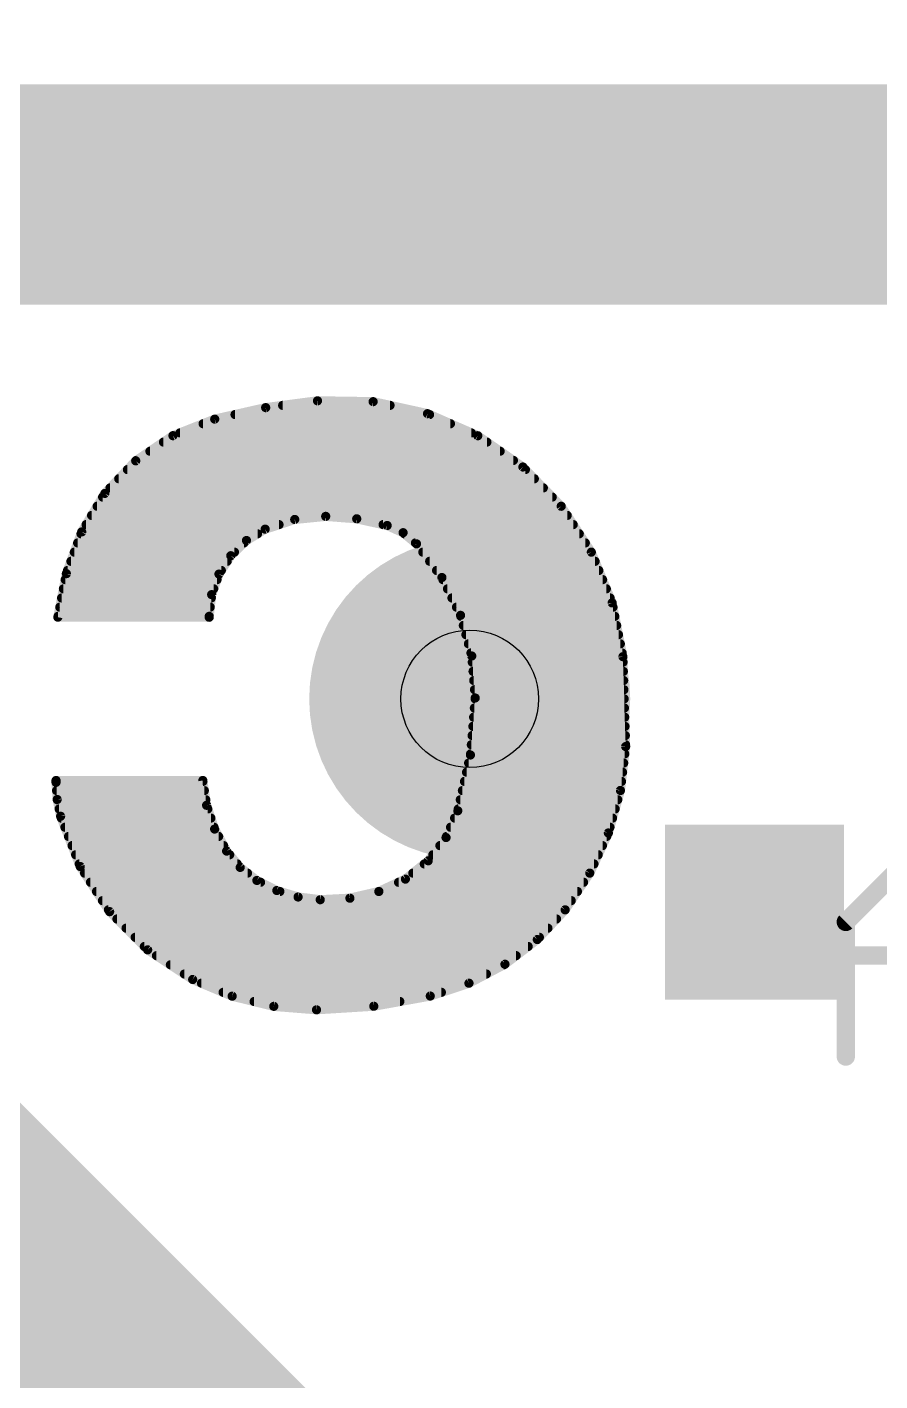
# Model space of a CAD drawing. Extents: x -25 to 82, y -12 to 21.
# Drawn here: x 21.634 to 23.996, y 8.271 to 12.021 of the extents above; entities that cross this region are included whole.
import ezdxf

# ---------------------------------------------------------------- set-up
doc = ezdxf.new("R2010")
doc.units = 0
for name, color, linetype in [('16', 132, 'CONTINUOUS'), ('18', 110, 'CONTINUOUS'), ('22', 53, 'CONTINUOUS'), ('27', 253, 'CONTINUOUS'), ('44', 253, 'CONTINUOUS')]:
    doc.layers.add(name, color=color, linetype=linetype)

# ---------------------------------------------------------------- blocks, each defined once
blk = doc.blocks.new('RECT')
blk.add_solid([(-0.5, -0.5), (0.5, -0.5), (-0.5, 0.5), (0.5, 0.5)])
blk = doc.blocks.new('ROUNDV')
at = {"const_width": 0.5}
blk.add_lwpolyline([(0, -0.25, 1), (0, 0.25, 1), (0, -0.25)], format="xyb", dxfattribs=at)

msp = doc.modelspace()

# ---------------------------------------------------------------- linework, layer by layer
at = {"layer": '16', "const_width": 0.6096}
for points in [[(14.986, 15.24), (22.479, 7.747)], [(20.066, 11.557), (29.083, 11.557)]]:
    msp.add_lwpolyline(points, dxfattribs=at)
at = {"layer": '22', "const_width": 0.0254}
for points in [[(22.4384, 10.9855), (22.295, 10.9666)], [(22.5926, 10.9831), (22.4384, 10.9855)], [(22.7432, 10.9499), (22.5926, 10.9831)], [(22.295, 10.9666), (22.1539, 10.9347)], [(22.2101, 10.9474), (22.7489, 10.9474)], [(22.3421, 10.9728), (22.6394, 10.9728)], [(22.8823, 10.8888), (22.7432, 10.9499)], [(22.1539, 10.9347), (22.0382, 10.8889)], [(22.1218, 10.922), (22.8067, 10.922)], [(22.0382, 10.8889), (21.9352, 10.8193)], [(22.012, 10.8712), (22.9077, 10.8712)], [(22.0576, 10.8966), (22.8645, 10.8966)], [(23.0072, 10.8022), (22.8823, 10.8888)], [(21.9745, 10.8458), (22.9443, 10.8458)], [(21.9352, 10.8193), (21.8496, 10.729)], [(21.9122, 10.795), (23.0143, 10.795)], [(21.9369, 10.8204), (22.981, 10.8204)], [(23.1133, 10.6934), (23.0072, 10.8022)], [(21.8881, 10.7696), (23.039, 10.7696)], [(21.8496, 10.729), (21.7856, 10.6223)], [(21.8435, 10.7188), (23.0886, 10.7188)], [(21.8641, 10.7442), (23.0638, 10.7442)], [(21.8283, 10.6934), (23.1134, 10.6934)], [(23.1967, 10.5664), (23.1133, 10.6934)], [(21.7978, 10.6426), (22.3321, 10.6426)], [(21.813, 10.668), (23.13, 10.668)], [(22.2936, 10.6299), (22.3754, 10.6569)], [(22.3754, 10.6569), (22.4612, 10.6655)], [(22.4612, 10.6655), (22.5472, 10.6587)], [(22.5472, 10.6587), (22.6314, 10.6401)], [(22.6201, 10.6426), (23.1467, 10.6426)], [(22.6314, 10.6401), (22.6755, 10.6203)], [(21.7856, 10.6223), (21.7431, 10.5068)], [(21.7837, 10.6172), (22.2725, 10.6172)], [(22.1985, 10.5565), (22.2418, 10.5987)], [(22.2418, 10.5987), (22.2936, 10.6299)], [(22.6755, 10.6203), (22.7127, 10.5893)], [(22.6792, 10.6172), (23.1634, 10.6172)], [(21.7651, 10.5664), (22.2086, 10.5664)], [(21.7744, 10.5918), (22.2348, 10.5918)], [(22.7097, 10.5918), (23.1801, 10.5918)], [(22.7127, 10.5893), (22.783, 10.4961)], [(22.73, 10.5664), (23.1968, 10.5664)], [(23.2544, 10.4258), (23.1967, 10.5664)], [(21.7557, 10.541), (22.1885, 10.541)], [(22.1658, 10.5056), (22.1985, 10.5565)], [(22.7491, 10.541), (23.2072, 10.541)], [(21.7431, 10.5068), (21.7195, 10.3861)], [(21.7399, 10.4902), (22.1603, 10.4902)], [(21.7464, 10.5156), (22.1722, 10.5156)], [(22.1455, 10.4487), (22.1658, 10.5056)], [(22.7683, 10.5156), (23.2176, 10.5156)], [(22.783, 10.4961), (22.8346, 10.3914)], [(22.7859, 10.4902), (23.228, 10.4902)], [(21.7349, 10.4648), (22.1512, 10.4648)], [(22.1386, 10.3886), (22.1455, 10.4487)], [(22.7984, 10.4648), (23.2384, 10.4648)], [(21.725, 10.414), (22.1415, 10.414)], [(21.7299, 10.4394), (22.1444, 10.4394)], [(22.8109, 10.4394), (23.2488, 10.4394)], [(22.8234, 10.414), (23.2568, 10.414)], [(23.2842, 10.2768), (23.2544, 10.4258)], [(21.7195, 10.3861), (22.1386, 10.3861)], [(21.72, 10.3886), (22.1386, 10.3886)], [(22.1386, 10.3861), (22.1386, 10.3886)], [(22.8346, 10.3914), (22.8657, 10.2789)], [(22.8354, 10.3886), (23.2619, 10.3886)], [(22.8424, 10.3632), (23.2669, 10.3632)], [(22.8494, 10.3378), (23.272, 10.3378)], [(22.8564, 10.3124), (23.2771, 10.3124)], [(22.8634, 10.287), (23.2822, 10.287)], [(22.8657, 10.2789), (22.8752, 10.1625)], [(22.8671, 10.2616), (23.2847, 10.2616)], [(23.2918, 10.0279), (23.2842, 10.2768)], [(22.8692, 10.2362), (23.2854, 10.2362)], [(22.8712, 10.2108), (23.2862, 10.2108)], [(22.8752, 10.1625), (22.8621, 10.0046)], [(22.8733, 10.1854), (23.287, 10.1854)], [(22.875, 10.16), (23.2878, 10.16)], [(22.8729, 10.1346), (23.2885, 10.1346)], [(22.8687, 10.0838), (23.2901, 10.0838)], [(22.8708, 10.1092), (23.2893, 10.1092)], [(22.8666, 10.0584), (23.2909, 10.0584)], [(22.8621, 10.0046), (22.827, 9.8501)], [(22.8623, 10.0076), (23.2894, 10.0076)], [(22.8645, 10.033), (23.2916, 10.033)], [(23.2773, 9.9063), (23.2918, 10.0279)], [(22.857, 9.9822), (23.2863, 9.9822)], [(22.1209, 9.9339), (21.7145, 9.9339)], [(21.7145, 9.9339), (21.7145, 9.9289)], [(21.7145, 9.9314), (22.1213, 9.9314)], [(21.7145, 9.9289), (21.7177, 9.8815)], [(22.1315, 9.8652), (22.1209, 9.9339)], [(22.8455, 9.9314), (23.2803, 9.9314)], [(22.8512, 9.9568), (23.2833, 9.9568)], [(21.716, 9.906), (22.1252, 9.906)], [(22.8397, 9.906), (23.2772, 9.906)], [(23.2439, 9.7886), (23.2773, 9.9063)], [(21.7177, 9.8815), (21.7272, 9.8349)], [(21.7179, 9.8806), (22.1291, 9.8806)], [(21.7231, 9.8552), (22.1348, 9.8552)], [(22.1537, 9.7994), (22.1315, 9.8652)], [(22.827, 9.8501), (22.7944, 9.7759)], [(22.8282, 9.8552), (23.2628, 9.8552)], [(22.8339, 9.8806), (23.27, 9.8806)], [(21.7272, 9.8349), (21.7814, 9.6958)], [(21.7292, 9.8298), (22.1434, 9.8298)], [(22.8181, 9.8298), (23.2556, 9.8298)], [(21.7391, 9.8044), (22.152, 9.8044)], [(21.749, 9.779), (22.1648, 9.779)], [(22.1869, 9.7384), (22.1537, 9.7994)], [(22.7944, 9.7759), (22.7451, 9.7116)], [(22.7958, 9.779), (23.2394, 9.779)], [(22.8069, 9.8044), (23.2484, 9.8044)], [(23.1924, 9.6775), (23.2439, 9.7886)], [(21.7589, 9.7536), (22.1786, 9.7536)], [(22.2244, 9.6932), (22.1869, 9.7384)], [(22.7773, 9.7536), (23.2277, 9.7536)], [(21.7688, 9.7282), (22.1954, 9.7282)], [(21.7787, 9.7028), (22.2164, 9.7028)], [(22.7451, 9.7116), (22.6819, 9.6609)], [(22.7342, 9.7028), (23.2041, 9.7028)], [(22.7579, 9.7282), (23.2159, 9.7282)], [(21.7814, 9.6958), (21.8629, 9.5707)], [(21.7934, 9.6774), (22.2447, 9.6774)], [(22.2707, 9.6571), (22.2244, 9.6932)], [(22.7025, 9.6774), (23.1924, 9.6774)], [(23.1242, 9.5758), (23.1924, 9.6775)], [(21.8099, 9.652), (22.2808, 9.652)], [(21.8265, 9.6266), (22.3344, 9.6266)], [(22.3257, 9.6292), (22.2707, 9.6571)], [(22.3848, 9.6113), (22.3257, 9.6292)], [(22.6085, 9.6266), (22.5283, 9.608)], [(22.6819, 9.6609), (22.6085, 9.6266)], [(22.6085, 9.6266), (23.1583, 9.6266)], [(22.663, 9.652), (23.1753, 9.652)], [(21.843, 9.6012), (23.1412, 9.6012)], [(22.446, 9.6037), (22.3848, 9.6113)], [(22.5283, 9.608), (22.446, 9.6037)], [(21.8596, 9.5758), (23.1242, 9.5758)], [(21.8629, 9.5707), (21.9682, 9.4649)], [(21.8831, 9.5504), (23.1004, 9.5504)], [(23.0471, 9.4935), (23.1242, 9.5758)], [(21.9084, 9.525), (23.0766, 9.525)], [(21.9336, 9.4996), (23.0528, 9.4996)], [(21.9589, 9.4742), (23.0218, 9.4742)], [(22.9575, 9.4251), (23.0471, 9.4935)], [(21.9682, 9.4649), (22.0929, 9.3828)], [(21.9926, 9.4488), (22.9886, 9.4488)], [(22.0312, 9.4234), (22.9543, 9.4234)], [(22.8578, 9.3724), (22.9575, 9.4251)], [(22.0698, 9.398), (22.9062, 9.398)], [(22.0929, 9.3828), (22.2022, 9.3367)], [(22.1171, 9.3726), (22.8581, 9.3726)], [(22.7508, 9.337), (22.8578, 9.3724)], [(22.1772, 9.3472), (22.7816, 9.3472)], [(22.2022, 9.3367), (22.3175, 9.3084)], [(22.5944, 9.3088), (22.7508, 9.337)], [(22.2629, 9.3218), (22.6666, 9.3218)], [(22.3175, 9.3084), (22.4358, 9.2989)], [(22.4358, 9.2989), (22.5944, 9.3088)]]:
    msp.add_lwpolyline(points, dxfattribs=at)
at = {"layer": '22', "const_width": 0.0127}
for points in [[(22.4385, 10.9918, 1), (22.4383, 10.9792)], [(22.4392, 10.9792, 1), (22.4376, 10.9918)], [(22.594, 10.9893, 1), (22.5912, 10.9769)], [(22.5925, 10.9768, 1), (22.5927, 10.9895)], [(22.2101, 10.9537, 1), (22.2101, 10.9411)], [(22.2942, 10.9729, 1), (22.2958, 10.9603)], [(22.2964, 10.9604, 1), (22.2936, 10.9728)], [(22.3421, 10.9792, 1), (22.3421, 10.9665)], [(22.6394, 10.9665, 1), (22.6394, 10.9792)], [(22.7458, 10.9557, 1), (22.7406, 10.9441)], [(22.7418, 10.9437, 1), (22.7446, 10.9561)], [(22.7489, 10.9411, 1), (22.7489, 10.9537)], [(22.1218, 10.9284, 1), (22.1218, 10.9157)], [(22.1525, 10.9409, 1), (22.1553, 10.9285)], [(22.1562, 10.9288, 1), (22.1516, 10.9406)], [(22.8067, 10.9157, 1), (22.8067, 10.9284)], [(22.012, 10.8775, 1), (22.012, 10.8649)], [(22.0359, 10.8948, 1), (22.0406, 10.883)], [(22.0418, 10.8837, 1), (22.0347, 10.8942)], [(22.0576, 10.903, 1), (22.0576, 10.8903)], [(22.8645, 10.8903, 1), (22.8645, 10.903)], [(22.8859, 10.894, 1), (22.8787, 10.8835)], [(22.8798, 10.8829, 1), (22.8849, 10.8946)], [(22.9077, 10.8649, 1), (22.9077, 10.8775)], [(21.9745, 10.8521, 1), (21.9745, 10.8395)], [(22.9443, 10.8395, 1), (22.9443, 10.8521)], [(21.9122, 10.8013, 1), (21.9122, 10.7887)], [(21.9316, 10.8245, 1), (21.9387, 10.814)], [(21.9369, 10.8268, 1), (21.9369, 10.8141)], [(21.9398, 10.8149, 1), (21.9306, 10.8236)], [(22.981, 10.8141, 1), (22.981, 10.8268)], [(23.0118, 10.8066, 1), (23.0027, 10.7978)], [(23.0036, 10.797, 1), (23.0108, 10.8074)], [(23.0143, 10.7887, 1), (23.0143, 10.8013)], [(21.8881, 10.7759, 1), (21.8881, 10.7633)], [(23.039, 10.7633, 1), (23.039, 10.7759)], [(21.8435, 10.7251, 1), (21.8435, 10.7125)], [(21.845, 10.7333, 1), (21.8542, 10.7246)], [(21.8551, 10.7257, 1), (21.8442, 10.7322)], [(21.8641, 10.7506, 1), (21.8641, 10.7379)], [(23.0638, 10.7379, 1), (23.0638, 10.7506)], [(23.0886, 10.7125, 1), (23.0886, 10.7251)], [(21.8283, 10.6997, 1), (21.8283, 10.6871)], [(23.1186, 10.6969, 1), (23.108, 10.6899)], [(23.1088, 10.689, 1), (23.1179, 10.6979)], [(23.1134, 10.6871, 1), (23.1134, 10.6997)], [(21.7978, 10.6489, 1), (21.7978, 10.6363)], [(21.813, 10.6744, 1), (21.813, 10.6617)], [(22.3321, 10.6363, 1), (22.3321, 10.6489)], [(22.3748, 10.6632, 1), (22.3761, 10.6506)], [(22.3774, 10.6509, 1), (22.3734, 10.663)], [(22.4617, 10.6718, 1), (22.4607, 10.6592)], [(22.4618, 10.6592, 1), (22.4606, 10.6718)], [(22.5485, 10.6649, 1), (22.5458, 10.6525)], [(22.5467, 10.6523, 1), (22.5477, 10.665)], [(22.6201, 10.6489, 1), (22.6201, 10.6363)], [(22.634, 10.6459, 1), (22.6288, 10.6343)], [(22.63, 10.6339, 1), (22.6328, 10.6463)], [(23.13, 10.6617, 1), (23.13, 10.6744)], [(23.1467, 10.6363, 1), (23.1467, 10.6489)], [(21.7837, 10.6235, 1), (21.7837, 10.6109)], [(21.7802, 10.6256, 1), (21.791, 10.619)], [(21.7916, 10.6201, 1), (21.7796, 10.6245)], [(22.2462, 10.5941, 1), (22.2374, 10.6032)], [(22.2725, 10.6109, 1), (22.2725, 10.6235)], [(22.2916, 10.6359, 1), (22.2956, 10.6239)], [(22.2969, 10.6245, 1), (22.2903, 10.6353)], [(22.6796, 10.6251, 1), (22.6715, 10.6154)], [(22.6729, 10.6145, 1), (22.6781, 10.6261)], [(22.6792, 10.6235, 1), (22.6792, 10.6109)], [(23.1634, 10.6109, 1), (23.1634, 10.6235)], [(21.7651, 10.5727, 1), (21.7651, 10.5601)], [(21.7744, 10.5982, 1), (21.7744, 10.5855)], [(22.2086, 10.5601, 1), (22.2086, 10.5727)], [(22.2348, 10.5855, 1), (22.2348, 10.5982)], [(22.2385, 10.6041, 1), (22.2451, 10.5932)], [(22.7097, 10.5982, 1), (22.7097, 10.5855)], [(22.7178, 10.5931, 1), (22.7076, 10.5855)], [(22.7086, 10.5844, 1), (22.7168, 10.5942)], [(22.73, 10.5727, 1), (22.73, 10.5601)], [(23.1801, 10.5855, 1), (23.1801, 10.5982)], [(23.2026, 10.5688, 1), (23.1909, 10.564)], [(23.1914, 10.5629, 1), (23.2021, 10.5699)], [(23.1968, 10.5601, 1), (23.1968, 10.5727)], [(21.7557, 10.5473, 1), (21.7557, 10.5347)], [(22.1885, 10.5347, 1), (22.1885, 10.5473)], [(22.194, 10.5611, 1), (22.2029, 10.552)], [(22.2038, 10.5531, 1), (22.1931, 10.5599)], [(22.7491, 10.5473, 1), (22.7491, 10.5347)], [(23.2072, 10.5347, 1), (23.2072, 10.5473)], [(21.7399, 10.4965, 1), (21.7399, 10.4839)], [(21.7494, 10.5056, 1), (21.7369, 10.5081)], [(21.7372, 10.509, 1), (21.7491, 10.5046)], [(21.7464, 10.522, 1), (21.7464, 10.5093)], [(22.1604, 10.5091, 1), (22.1711, 10.5022)], [(22.1718, 10.5035, 1), (22.1598, 10.5078)], [(22.1603, 10.4839, 1), (22.1603, 10.4965)], [(22.1722, 10.5093, 1), (22.1722, 10.522)], [(22.7683, 10.522, 1), (22.7683, 10.5093)], [(22.7887, 10.4989, 1), (22.7773, 10.4933)], [(22.7779, 10.4923, 1), (22.7881, 10.4999)], [(22.7859, 10.4965, 1), (22.7859, 10.4839)], [(23.2176, 10.5093, 1), (23.2176, 10.522)], [(23.228, 10.4839, 1), (23.228, 10.4965)], [(21.7349, 10.4711, 1), (21.7349, 10.4585)], [(22.1518, 10.448, 1), (22.1392, 10.4494)], [(22.1512, 10.4585, 1), (22.1512, 10.4711)], [(22.7984, 10.4711, 1), (22.7984, 10.4585)], [(23.2384, 10.4585, 1), (23.2384, 10.4711)], [(21.725, 10.4203, 1), (21.725, 10.4077)], [(21.7299, 10.4458, 1), (21.7299, 10.4331)], [(22.1395, 10.4508, 1), (22.1515, 10.4465)], [(22.1415, 10.4077, 1), (22.1415, 10.4203)], [(22.1444, 10.4331, 1), (22.1444, 10.4458)], [(22.8109, 10.4458, 1), (22.8109, 10.4331)], [(22.8234, 10.4203, 1), (22.8234, 10.4077)], [(23.2606, 10.4271, 1), (23.2482, 10.4246)], [(23.2485, 10.4234, 1), (23.2603, 10.4282)], [(23.2488, 10.4331, 1), (23.2488, 10.4458)], [(23.2568, 10.4077, 1), (23.2568, 10.4203)], [(21.7195, 10.3925, 1), (21.7195, 10.3798)], [(21.7133, 10.3873, 1), (21.7257, 10.3849)], [(21.72, 10.3949, 1), (21.72, 10.3823)], [(22.145, 10.3886, 1), (22.1322, 10.3886)], [(22.1322, 10.3861, 1), (22.145, 10.3861)], [(22.1323, 10.3893, 1), (22.1449, 10.3879)], [(22.1386, 10.3823, 1), (22.1386, 10.3949)], [(22.1386, 10.3798, 1), (22.1386, 10.3925)], [(22.8407, 10.3931, 1), (22.8285, 10.3897)], [(22.8289, 10.3886, 1), (22.8403, 10.3942)], [(22.8354, 10.3949, 1), (22.8354, 10.3823)], [(23.2619, 10.3823, 1), (23.2619, 10.3949)], [(22.8424, 10.3696, 1), (22.8424, 10.3569)], [(22.8494, 10.3441, 1), (22.8494, 10.3315)], [(23.2669, 10.3569, 1), (23.2669, 10.3696)], [(23.272, 10.3315, 1), (23.272, 10.3441)], [(22.8564, 10.3187, 1), (22.8564, 10.3061)], [(23.2771, 10.3061, 1), (23.2771, 10.3187)], [(22.8634, 10.2934, 1), (22.8634, 10.2807)], [(22.872, 10.2794, 1), (22.8594, 10.2783)], [(22.8596, 10.2772, 1), (22.8718, 10.2805)], [(22.8671, 10.2679, 1), (22.8671, 10.2553)], [(23.2905, 10.277, 1), (23.2779, 10.2766)], [(23.278, 10.2756, 1), (23.2904, 10.278)], [(23.2822, 10.2807, 1), (23.2822, 10.2934)], [(23.2847, 10.2553, 1), (23.2847, 10.2679)], [(22.8692, 10.2425, 1), (22.8692, 10.2299)], [(23.2854, 10.2299, 1), (23.2854, 10.2425)], [(22.8712, 10.2172, 1), (22.8712, 10.2045)], [(23.2862, 10.2045, 1), (23.2862, 10.2172)], [(22.8733, 10.1918, 1), (22.8733, 10.1791)], [(22.875, 10.1663, 1), (22.875, 10.1537)], [(22.8815, 10.162, 1), (22.8689, 10.163)], [(22.8689, 10.162, 1), (22.8815, 10.163)], [(23.287, 10.1791, 1), (23.287, 10.1918)], [(23.2878, 10.1537, 1), (23.2878, 10.1663)], [(22.8729, 10.141, 1), (22.8729, 10.1283)], [(23.2885, 10.1283, 1), (23.2885, 10.141)], [(22.8687, 10.0901, 1), (22.8687, 10.0775)], [(22.8708, 10.1156, 1), (22.8708, 10.1029)], [(23.2893, 10.1029, 1), (23.2893, 10.1156)], [(23.2901, 10.0775, 1), (23.2901, 10.0901)], [(22.8666, 10.0648, 1), (22.8666, 10.0521)], [(23.2909, 10.0521, 1), (23.2909, 10.0648)], [(22.8558, 10.0051, 1), (22.8684, 10.0041)], [(22.8683, 10.0032, 1), (22.8559, 10.006)], [(22.8623, 10.0139, 1), (22.8623, 10.0013)], [(22.8645, 10.0394, 1), (22.8645, 10.0267)], [(23.2981, 10.0271, 1), (23.2855, 10.0287)], [(23.2855, 10.0277, 1), (23.2981, 10.0281)], [(23.2894, 10.0013, 1), (23.2894, 10.0139)], [(23.2916, 10.0267, 1), (23.2916, 10.0394)], [(22.857, 9.9886, 1), (22.857, 9.9759)], [(23.2863, 9.9759, 1), (23.2863, 9.9886)], [(21.7145, 9.9403, 1), (21.7145, 9.9276)], [(21.7209, 9.9339, 1), (21.7081, 9.9339)], [(21.7208, 9.9293, 1), (21.7082, 9.9285)], [(21.7145, 9.9377, 1), (21.7145, 9.9251)], [(22.1272, 9.9349, 1), (22.1146, 9.9329)], [(22.1209, 9.9276, 1), (22.1209, 9.9403)], [(22.1213, 9.9251, 1), (22.1213, 9.9377)], [(22.8455, 9.9377, 1), (22.8455, 9.9251)], [(22.8512, 9.9632, 1), (22.8512, 9.9505)], [(23.2803, 9.9251, 1), (23.2803, 9.9377)], [(23.2833, 9.9505, 1), (23.2833, 9.9632)], [(21.7081, 9.9289, 1), (21.7209, 9.9289)], [(21.716, 9.9123, 1), (21.716, 9.8997)], [(22.1252, 9.8997, 1), (22.1252, 9.9123)], [(22.8397, 9.9123, 1), (22.8397, 9.8997)], [(23.271, 9.9071, 1), (23.2836, 9.9056)], [(23.2834, 9.9046, 1), (23.2712, 9.9081)], [(23.2772, 9.8997, 1), (23.2772, 9.9123)], [(21.7239, 9.8827, 1), (21.7115, 9.8802)], [(21.7114, 9.881, 1), (21.724, 9.8819)], [(21.7179, 9.887, 1), (21.7179, 9.8743)], [(21.7231, 9.8615, 1), (21.7231, 9.8489)], [(22.1375, 9.8673, 1), (22.1254, 9.8632)], [(22.1252, 9.8643, 1), (22.1377, 9.8662)], [(22.1291, 9.8743, 1), (22.1291, 9.887)], [(22.1348, 9.8489, 1), (22.1348, 9.8615)], [(22.8328, 9.8475, 1), (22.8212, 9.8527)], [(22.8282, 9.8615, 1), (22.8282, 9.8489)], [(22.8339, 9.887, 1), (22.8339, 9.8743)], [(23.2628, 9.8489, 1), (23.2628, 9.8615)], [(23.27, 9.8743, 1), (23.27, 9.887)], [(21.7331, 9.8372, 1), (21.7213, 9.8326)], [(21.721, 9.8336, 1), (21.7334, 9.8362)], [(21.7292, 9.8361, 1), (21.7292, 9.8235)], [(22.1434, 9.8235, 1), (22.1434, 9.8361)], [(22.8181, 9.8361, 1), (22.8181, 9.8235)], [(22.8208, 9.8515, 1), (22.8332, 9.8487)], [(23.2556, 9.8235, 1), (23.2556, 9.8361)], [(21.7391, 9.8108, 1), (21.7391, 9.7981)], [(21.749, 9.7853, 1), (21.749, 9.7727)], [(22.1593, 9.8024, 1), (22.1481, 9.7964)], [(22.1477, 9.7974, 1), (22.1597, 9.8014)], [(22.152, 9.7981, 1), (22.152, 9.8108)], [(22.1648, 9.7727, 1), (22.1648, 9.7853)], [(22.7995, 9.772, 1), (22.7894, 9.7798)], [(22.7958, 9.7853, 1), (22.7958, 9.7727)], [(22.8069, 9.8108, 1), (22.8069, 9.7981)], [(23.2378, 9.7903, 1), (23.25, 9.7868)], [(23.2496, 9.7859, 1), (23.2381, 9.7912)], [(23.2394, 9.7727, 1), (23.2394, 9.7853)], [(23.2484, 9.7981, 1), (23.2484, 9.8108)], [(21.7589, 9.7599, 1), (21.7589, 9.7473)], [(22.1786, 9.7473, 1), (22.1786, 9.7599)], [(22.1918, 9.7425, 1), (22.182, 9.7343)], [(22.7773, 9.7599, 1), (22.7773, 9.7473)], [(22.7886, 9.7785, 1), (22.8002, 9.7734)], [(23.2277, 9.7473, 1), (23.2277, 9.7599)], [(21.7688, 9.7346, 1), (21.7688, 9.7219)], [(21.7787, 9.7091, 1), (21.7787, 9.6965)], [(22.1813, 9.7354, 1), (22.1925, 9.7414)], [(22.1954, 9.7219, 1), (22.1954, 9.7346)], [(22.2164, 9.6965, 1), (22.2164, 9.7091)], [(22.7342, 9.7091, 1), (22.7342, 9.6965)], [(22.7401, 9.7155, 1), (22.7502, 9.7077)], [(22.7491, 9.7066, 1), (22.7411, 9.7165)], [(22.7579, 9.7346, 1), (22.7579, 9.7219)], [(23.2041, 9.6965, 1), (23.2041, 9.7091)], [(23.2159, 9.7219, 1), (23.2159, 9.7346)], [(21.7867, 9.6993, 1), (21.7761, 9.6923)], [(21.7755, 9.6935, 1), (21.7873, 9.6981)], [(21.7934, 9.6837, 1), (21.7934, 9.6711)], [(22.2283, 9.6982, 1), (22.2205, 9.6882)], [(22.2195, 9.6892, 1), (22.2293, 9.6973)], [(22.2447, 9.6711, 1), (22.2447, 9.6837)], [(22.7025, 9.6837, 1), (22.7025, 9.6711)], [(23.1867, 9.6801, 1), (23.1982, 9.6748)], [(23.1977, 9.6739, 1), (23.1871, 9.681)], [(23.1924, 9.6711, 1), (23.1924, 9.6837)], [(21.8099, 9.6584, 1), (21.8099, 9.6457)], [(21.8265, 9.6329, 1), (21.8265, 9.6203)], [(22.2736, 9.6628, 1), (22.2678, 9.6514)], [(22.2668, 9.6521, 1), (22.2746, 9.6621)], [(22.2808, 9.6457, 1), (22.2808, 9.6584)], [(22.3276, 9.6353, 1), (22.3239, 9.6232)], [(22.3229, 9.6236, 1), (22.3286, 9.6349)], [(22.3344, 9.6203, 1), (22.3344, 9.6329)], [(22.6085, 9.6329, 1), (22.6085, 9.6203)], [(22.6058, 9.6324, 1), (22.6112, 9.6208)], [(22.6099, 9.6204, 1), (22.6071, 9.6328)], [(22.663, 9.6584, 1), (22.663, 9.6457)], [(22.678, 9.6658, 1), (22.6859, 9.6559)], [(22.6846, 9.6551, 1), (22.6793, 9.6666)], [(23.1583, 9.6203, 1), (23.1583, 9.6329)], [(23.1753, 9.6457, 1), (23.1753, 9.6584)], [(21.843, 9.6075, 1), (21.843, 9.5949)], [(22.3855, 9.6176, 1), (22.384, 9.605)], [(22.3829, 9.6052, 1), (22.3866, 9.6173)], [(22.4457, 9.61, 1), (22.4463, 9.5974)], [(22.4452, 9.5974, 1), (22.4468, 9.61)], [(22.5268, 9.6141, 1), (22.5297, 9.6018)], [(22.5286, 9.6016, 1), (22.5279, 9.6143)], [(23.1412, 9.5949, 1), (23.1412, 9.6075)], [(21.8596, 9.5822, 1), (21.8596, 9.5695)], [(21.8674, 9.5752, 1), (21.8584, 9.5662)], [(21.8576, 9.5672, 1), (21.8682, 9.5742)], [(21.8831, 9.5567, 1), (21.8831, 9.5441)], [(23.1004, 9.5441, 1), (23.1004, 9.5567)], [(23.1189, 9.5793, 1), (23.1295, 9.5723)], [(23.1288, 9.5715, 1), (23.1196, 9.5801)], [(23.1242, 9.5695, 1), (23.1242, 9.5822)], [(21.9084, 9.5313, 1), (21.9084, 9.5187)], [(23.0766, 9.5187, 1), (23.0766, 9.5313)], [(21.9336, 9.506, 1), (21.9336, 9.4933)], [(21.9589, 9.4805, 1), (21.9589, 9.4679)], [(23.0218, 9.4679, 1), (23.0218, 9.4805)], [(23.0425, 9.4978, 1), (23.0518, 9.4892)], [(23.051, 9.4885, 1), (23.0433, 9.4986)], [(23.0528, 9.4933, 1), (23.0528, 9.506)], [(21.9717, 9.4702, 1), (21.9647, 9.4596)], [(21.9637, 9.4604, 1), (21.9727, 9.4694)], [(21.9926, 9.4551, 1), (21.9926, 9.4425)], [(22.9886, 9.4425, 1), (22.9886, 9.4551)], [(22.0312, 9.4298, 1), (22.0312, 9.4171)], [(22.9537, 9.4301, 1), (22.9614, 9.42)], [(22.9543, 9.4171, 1), (22.9543, 9.4298)], [(22.9605, 9.4195, 1), (22.9546, 9.4307)], [(22.0698, 9.4043, 1), (22.0698, 9.3917)], [(22.0954, 9.3887, 1), (22.0904, 9.3769)], [(22.0894, 9.3775, 1), (22.0964, 9.3881)], [(22.1171, 9.3789, 1), (22.1171, 9.3663)], [(22.8549, 9.3781, 1), (22.8608, 9.3668)], [(22.8598, 9.3664, 1), (22.8558, 9.3785)], [(22.8581, 9.3663, 1), (22.8581, 9.3789)], [(22.9062, 9.3917, 1), (22.9062, 9.4043)], [(22.1772, 9.3536, 1), (22.1772, 9.3409)], [(22.2037, 9.3428, 1), (22.2007, 9.3305)], [(22.1998, 9.3308, 1), (22.2047, 9.3425)], [(22.7488, 9.343, 1), (22.7528, 9.331)], [(22.7519, 9.3308, 1), (22.7497, 9.3432)], [(22.7816, 9.3409, 1), (22.7816, 9.3536)], [(22.2629, 9.3281, 1), (22.2629, 9.3155)], [(22.318, 9.3148, 1), (22.317, 9.3021)], [(22.316, 9.3023, 1), (22.319, 9.3146)], [(22.4354, 9.3052, 1), (22.4362, 9.2926)], [(22.4353, 9.2926, 1), (22.4363, 9.3052)], [(22.5933, 9.315, 1), (22.5955, 9.3025)], [(22.5948, 9.3024, 1), (22.594, 9.3151)], [(22.6666, 9.3155, 1), (22.6666, 9.3281)]]:
    msp.add_lwpolyline(points, format="xyb", dxfattribs=at)
at = {"layer": '27', "const_width": 0.0508}
for points in [[(23.9014, 9.5423), (24.0878, 9.7287)], [(23.9014, 9.1694), (23.9014, 9.5423)], [(23.9014, 9.449), (24.2743, 9.449)]]:
    msp.add_lwpolyline(points, dxfattribs=at)
at = {"layer": '27', "const_width": 0.0254}
for points in [[(23.9141, 9.5423, 1), (23.8887, 9.5423)], [(23.8924, 9.5512, 1), (23.9104, 9.5333)], [(23.9014, 9.4617, 1), (23.9014, 9.4363)], [(23.8887, 9.1694, 1), (23.9141, 9.1694)]]:
    msp.add_lwpolyline(points, format="xyb", dxfattribs=at)
at = {"layer": '44'}
msp.add_circle((22.86, 10.16), 0.1905, dxfattribs=at)

# ---------------------------------------------------------------- block references
at = {"layer": '18', "xscale": 0.889, "yscale": 0.889}
msp.add_blockref('ROUNDV', (22.86, 10.16), dxfattribs=at)
msp.add_blockref('ROUNDV', (22.86, 10.16), dxfattribs=at)
at = {"layer": '22', "xscale": 0.4953, "yscale": 0.4851, "rotation": 180}
msp.add_blockref('RECT', (23.6486, 9.5694), dxfattribs=at)

doc.saveas('drawing.dxf')
